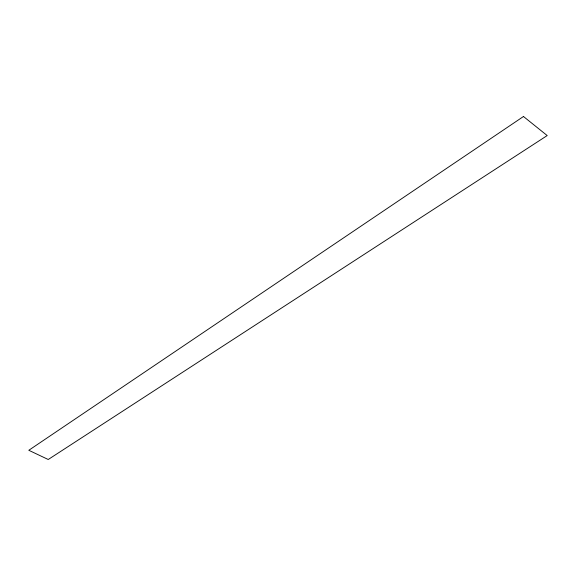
<?xml version="1.0" encoding="UTF-8"?>
<svg xmlns="http://www.w3.org/2000/svg" width="576" height="576" viewBox="0 0 576 576"><rect width="100%" height="100%" fill="white"/><g stroke="black" fill="none" stroke-linecap="round" stroke-linejoin="round"><path stroke-width="0.86" d="M523.476 116.503L28.8 450.288L48.233 459.497L547.2 135.562L523.476 116.503"/></g></svg>
